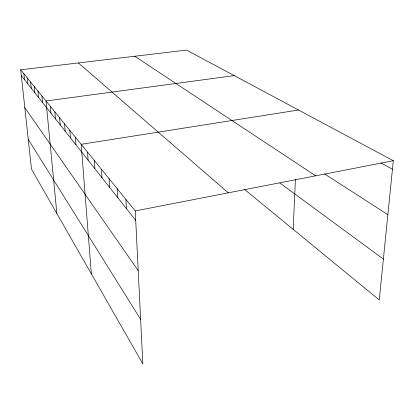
<?xml version="1.0" encoding="UTF-8"?>
<svg xmlns="http://www.w3.org/2000/svg" width="414" height="414" viewBox="0 0 414 414"><rect width="100%" height="100%" fill="white"/><g stroke="black" fill="none" stroke-linecap="round" stroke-linejoin="round"><path stroke-width="0.62" d="M293.184 229.346L295.415 179.5M20.7 69.8L135.249 210.933L142.835 363.911L31.49 169.15L20.7 69.8L186.564 50.089L393.3 160.725L379.255 299.974L244.27 189.208M135.249 210.933L393.3 160.725M298.53 110.01L81.17 144.305L91.359 273.871M234.246 75.607L46.016 100.99L56.863 213.531M380.932 162.883L392.441 169.238M324.483 173.88L387.856 214.69M134.721 56.252L315.665 175.831M279.823 182.947L383.38 259.081M78.406 62.944L228.28 192.836M21.342 75.715L135.72 220.388M24.809 107.65L138.209 270.642M28.261 139.399L140.625 319.349M23.872 73.713L24.519 79.736M27.179 77.785L27.826 83.918M30.626 82.029L31.278 88.28M34.222 86.464L34.874 92.834M37.979 91.09L38.631 97.585M41.907 95.929L42.559 102.553M50.322 106.294L50.974 113.193M54.839 111.858L55.486 118.901M59.58 117.7L60.221 124.893M64.563 123.838L65.2 131.191M69.806 130.301L70.442 137.821M75.338 137.117L75.964 144.802M87.53 152.14L88.141 160.208M94.278 160.456L94.873 168.721M101.446 169.29L102.025 177.766M109.079 178.693L109.638 187.397M117.219 188.722L117.752 197.664M125.923 199.444L126.425 208.635"/></g></svg>
